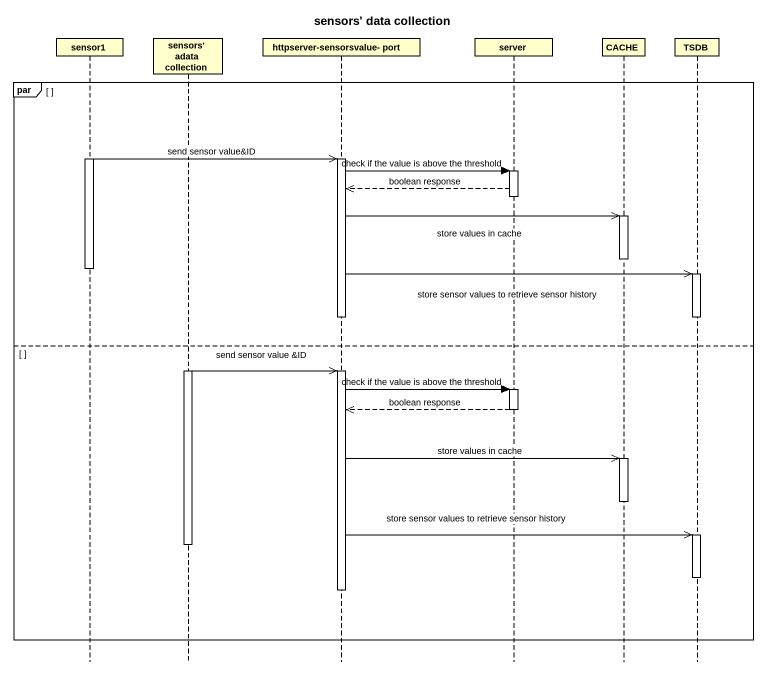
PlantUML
@startuml
title sensors' data collection
hide footbox
participant sensor1
participant "sensors' adata collection" as sensors_adata_collection
participant "httpserver-sensorsvalue- port" as httpserver_sensorsvalue_port
participant server
participant CACHE
participant TSDB

par
  activate sensor1
  sensor1 ->> httpserver_sensorsvalue_port : send sensor value&ID
  activate httpserver_sensorsvalue_port
  httpserver_sensorsvalue_port -> server : check if the value is above the threshold
  activate server
  server -->> httpserver_sensorsvalue_port : boolean response
  deactivate server
  httpserver_sensorsvalue_port ->> CACHE : store values in cache
  activate CACHE
  deactivate CACHE
  deactivate sensor1
  httpserver_sensorsvalue_port ->> TSDB : store sensor values to retrieve sensor history
  activate TSDB
  deactivate httpserver_sensorsvalue_port
  deactivate TSDB
else
  activate sensors_adata_collection
  sensors_adata_collection ->> httpserver_sensorsvalue_port : send sensor value &ID
  activate httpserver_sensorsvalue_port
  httpserver_sensorsvalue_port -> server : check if the value is above the threshold
  activate server
  server -->> httpserver_sensorsvalue_port : boolean response
  deactivate server
  httpserver_sensorsvalue_port ->> CACHE : store values in cache
  activate CACHE
  deactivate CACHE
  httpserver_sensorsvalue_port ->> TSDB : store sensor values to retrieve sensor history
  activate TSDB
  deactivate sensors_adata_collection
  deactivate TSDB
  deactivate httpserver_sensorsvalue_port
end
@enduml
